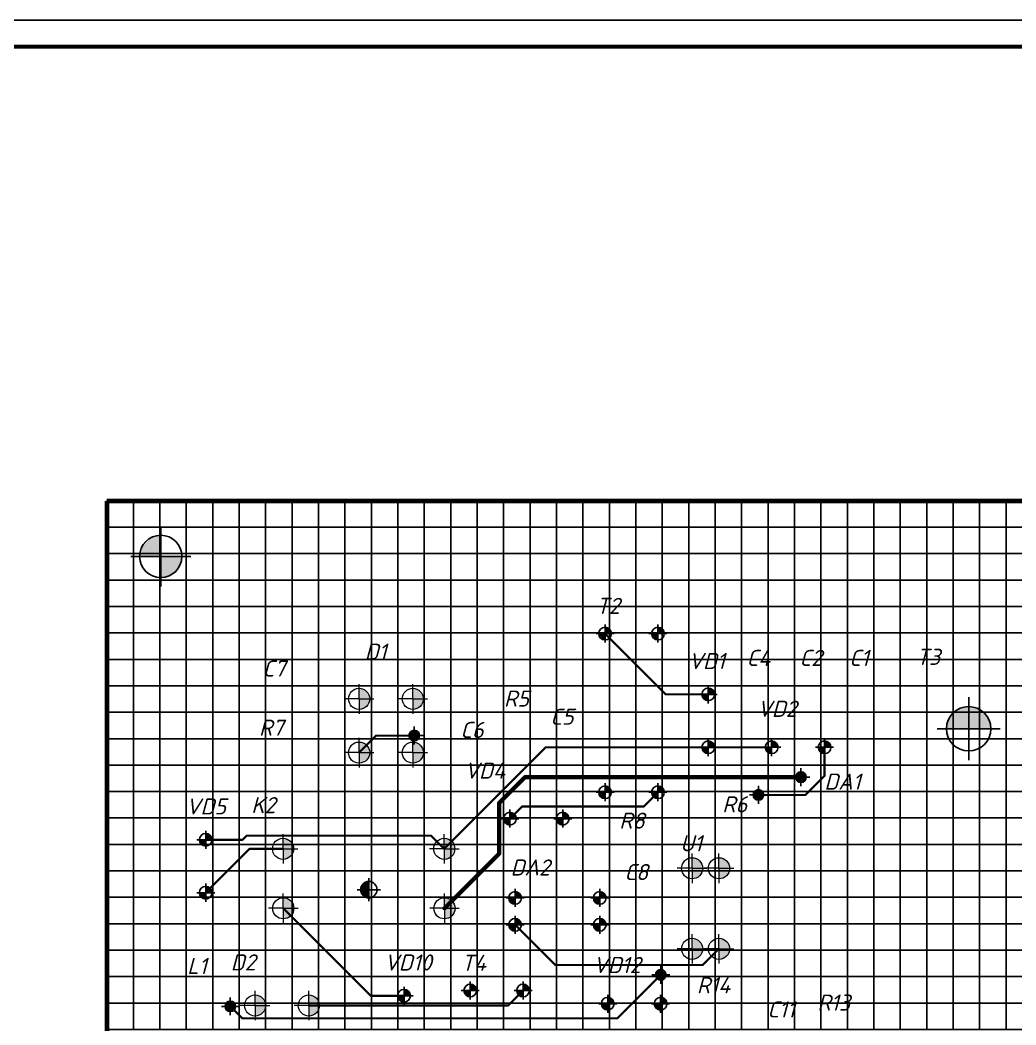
# Model space of a CAD drawing. Header units: millimetres. Extents: x 784 to 1625, y -303 to 291.
# Drawn here: x 1259.4 to 1447.7, y 100.5 to 290.5 of the extents above; entities that cross this region are included whole.
import ezdxf

# ---------------------------------------------------------------- set-up
doc = ezdxf.new("R2010")
doc.units = ezdxf.units.MM
doc.header["$LTSCALE"] = 0.5
doc.layers.get('0').update_dxf_attribs({"lineweight": 60})
doc.layers.get('Defpoints').update_dxf_attribs({"color": 5})
for name, color, linetype in [('BottomLayer', 5, 'Continuous'), ('TopOverlay', 2, 'Continuous'), ('Тонкие', 7, 'Continuous')]:
    doc.layers.add(name, color=color, linetype=linetype)
doc.layers.add('тонкая', color=7, linetype='Continuous', lineweight=20)
doc.styles.get("Standard").update_dxf_attribs({"font": 'isocpeui.ttf', "width": 0.9})

# ---------------------------------------------------------------- blocks, each defined once
blk = doc.blocks.new('*U29')
at = {"layer": 'Тонкие'}
for p, q in [((-2.5, 2.5), (-2.5, -2.5)), ((-2.5, 2.5), (2.5, 2.5)), ((2.5, -2.5), (2.5, 2.5)), ((-2.5, -2.5), (2.5, -2.5))]:
    blk.add_line(p, q, dxfattribs=at)
blk = doc.blocks.new('*U30')
at = {"layer": 'Тонкие', "color": 0, "linetype": 'ByBlock', "lineweight": -2, "transparency": 16777216}
for p in [(125, 195), (130, 195), (135, 195), (140, 195), (145, 195), (150, 195), (155, 195), (160, 195), (165, 195), (170, 195), (175, 195), (180, 195), (185, 195), (190, 195), (195, 195), (200, 195), (205, 195), (210, 195), (215, 195), (220, 195), (225, 195), (230, 195), (235, 195), (240, 195), (245, 195), (250, 195), (255, 195), (260, 195), (265, 195), (270, 195), (275, 195), (280, 195), (285, 195), (290, 195), (295, 195), (125, 190), (130, 190), (135, 190), (140, 190), (145, 190), (150, 190), (155, 190), (160, 190), (165, 190), (170, 190), (175, 190), (180, 190), (185, 190), (190, 190), (195, 190), (200, 190), (205, 190), (210, 190), (215, 190), (220, 190), (225, 190), (230, 190), (235, 190), (240, 190), (245, 190), (250, 190), (255, 190), (260, 190), (265, 190), (270, 190), (275, 190), (280, 190), (285, 190), (290, 190), (295, 190), (125, 185), (130, 185), (135, 185), (140, 185), (145, 185), (150, 185), (155, 185), (160, 185), (165, 185), (170, 185), (175, 185), (180, 185), (185, 185), (190, 185), (195, 185), (200, 185), (205, 185), (210, 185), (215, 185), (220, 185), (225, 185), (230, 185), (235, 185), (240, 185), (245, 185), (250, 185), (255, 185), (260, 185), (265, 185), (270, 185), (275, 185), (280, 185), (285, 185), (290, 185), (295, 185), (125, 180), (130, 180), (135, 180), (140, 180), (145, 180), (150, 180), (155, 180), (160, 180), (165, 180), (170, 180), (175, 180), (180, 180), (185, 180), (190, 180), (195, 180), (200, 180), (205, 180), (210, 180), (215, 180), (220, 180), (225, 180), (230, 180), (235, 180), (240, 180), (245, 180), (250, 180), (255, 180), (260, 180), (265, 180), (270, 180), (275, 180), (280, 180), (285, 180), (290, 180), (295, 180), (125, 175), (130, 175), (135, 175), (140, 175), (145, 175), (150, 175), (155, 175), (160, 175), (165, 175), (170, 175), (175, 175), (180, 175), (185, 175), (190, 175), (195, 175), (200, 175), (205, 175), (210, 175), (215, 175), (220, 175), (225, 175), (230, 175), (235, 175), (240, 175), (245, 175), (250, 175), (255, 175), (260, 175), (265, 175), (270, 175), (275, 175), (280, 175), (285, 175), (290, 175), (295, 175), (125, 170), (130, 170), (135, 170), (140, 170), (145, 170), (150, 170), (155, 170), (160, 170), (165, 170), (170, 170), (175, 170), (180, 170), (185, 170), (190, 170), (195, 170), (200, 170), (205, 170), (210, 170), (215, 170), (220, 170), (225, 170), (230, 170), (235, 170), (240, 170), (245, 170), (250, 170), (255, 170), (260, 170), (265, 170), (270, 170), (275, 170), (280, 170), (285, 170), (290, 170), (295, 170), (125, 165), (130, 165), (135, 165), (140, 165), (145, 165), (150, 165), (155, 165), (160, 165), (165, 165), (170, 165), (175, 165), (180, 165), (185, 165), (190, 165), (195, 165), (200, 165), (205, 165), (210, 165), (215, 165), (220, 165), (225, 165), (230, 165), (235, 165), (240, 165), (245, 165), (250, 165), (255, 165), (260, 165), (265, 165), (270, 165), (275, 165), (280, 165), (285, 165), (290, 165), (295, 165), (125, 160), (130, 160), (135, 160), (140, 160), (145, 160), (150, 160), (155, 160), (160, 160), (165, 160), (170, 160), (175, 160), (180, 160), (185, 160), (190, 160), (195, 160), (200, 160), (205, 160), (210, 160), (215, 160), (220, 160), (225, 160), (230, 160), (235, 160), (240, 160), (245, 160), (250, 160), (255, 160), (260, 160), (265, 160), (270, 160), (275, 160), (280, 160), (285, 160), (290, 160), (295, 160), (125, 155), (130, 155), (135, 155), (140, 155), (145, 155), (150, 155), (155, 155), (160, 155), (165, 155), (170, 155), (175, 155), (180, 155), (185, 155), (190, 155), (195, 155), (200, 155), (205, 155), (210, 155), (215, 155), (220, 155), (225, 155), (230, 155), (235, 155), (240, 155), (245, 155), (250, 155), (255, 155), (260, 155), (265, 155), (270, 155), (275, 155), (280, 155), (285, 155), (290, 155), (295, 155), (125, 150), (130, 150), (135, 150), (140, 150), (145, 150), (150, 150), (155, 150), (160, 150), (165, 150), (170, 150), (175, 150), (180, 150), (185, 150), (190, 150), (195, 150), (200, 150), (205, 150), (210, 150), (215, 150), (220, 150), (225, 150), (230, 150), (235, 150), (240, 150), (245, 150), (250, 150), (255, 150), (260, 150), (265, 150), (270, 150), (275, 150), (280, 150), (285, 150), (290, 150), (295, 150), (125, 145), (130, 145), (135, 145), (140, 145), (145, 145), (150, 145), (155, 145), (160, 145), (165, 145), (170, 145), (175, 145), (180, 145), (185, 145), (190, 145), (195, 145), (200, 145), (205, 145), (210, 145), (215, 145), (220, 145), (225, 145), (230, 145), (235, 145), (240, 145), (245, 145), (250, 145), (255, 145), (260, 145), (265, 145), (270, 145), (275, 145), (280, 145), (285, 145), (290, 145), (295, 145), (125, 140), (130, 140), (135, 140), (140, 140), (145, 140), (150, 140), (155, 140), (160, 140), (165, 140), (170, 140), (175, 140), (180, 140), (185, 140), (190, 140), (195, 140), (200, 140), (205, 140), (210, 140), (215, 140), (220, 140), (225, 140), (230, 140), (235, 140), (240, 140), (245, 140), (250, 140), (255, 140), (260, 140), (265, 140), (270, 140), (275, 140), (280, 140), (285, 140), (290, 140), (295, 140), (125, 135), (130, 135), (135, 135), (140, 135), (145, 135), (150, 135), (155, 135), (160, 135), (165, 135), (170, 135), (175, 135), (180, 135), (185, 135), (190, 135), (195, 135), (200, 135), (205, 135), (210, 135), (215, 135), (220, 135), (225, 135), (230, 135), (235, 135), (240, 135), (245, 135), (250, 135), (255, 135), (260, 135), (265, 135), (270, 135), (275, 135), (280, 135), (285, 135), (290, 135), (295, 135), (125, 130), (130, 130), (135, 130), (140, 130), (145, 130), (150, 130), (155, 130), (160, 130), (165, 130), (170, 130), (175, 130), (180, 130), (185, 130), (190, 130), (195, 130), (200, 130), (205, 130), (210, 130), (215, 130), (220, 130), (225, 130), (230, 130), (235, 130), (240, 130), (245, 130), (250, 130), (255, 130), (260, 130), (265, 130), (270, 130), (275, 130), (280, 130), (285, 130), (290, 130), (295, 130), (125, 125), (130, 125), (135, 125), (140, 125), (145, 125), (150, 125), (155, 125), (160, 125), (165, 125), (170, 125), (175, 125), (180, 125), (185, 125), (190, 125), (195, 125), (200, 125), (205, 125), (210, 125), (215, 125), (220, 125), (225, 125), (230, 125), (235, 125), (240, 125), (245, 125), (250, 125), (255, 125), (260, 125), (265, 125), (270, 125), (275, 125), (280, 125), (285, 125), (290, 125), (295, 125), (125, 120), (130, 120), (135, 120), (140, 120), (145, 120), (150, 120), (155, 120), (160, 120), (165, 120), (170, 120), (175, 120), (180, 120), (185, 120), (190, 120), (195, 120), (200, 120), (205, 120), (210, 120), (215, 120), (220, 120), (225, 120), (230, 120), (235, 120), (240, 120), (245, 120), (250, 120), (255, 120), (260, 120), (265, 120), (270, 120), (275, 120), (280, 120), (285, 120), (290, 120), (295, 120), (125, 115), (130, 115), (135, 115), (140, 115), (145, 115), (150, 115), (155, 115), (160, 115), (165, 115), (170, 115), (175, 115), (180, 115), (185, 115), (190, 115), (195, 115), (200, 115), (205, 115), (210, 115), (215, 115), (220, 115), (225, 115), (230, 115), (235, 115), (240, 115), (245, 115), (250, 115), (255, 115), (260, 115), (265, 115), (270, 115), (275, 115), (280, 115), (285, 115), (290, 115), (295, 115), (125, 110), (130, 110), (135, 110), (140, 110), (145, 110), (150, 110), (155, 110), (160, 110), (165, 110), (170, 110), (175, 110), (180, 110), (185, 110), (190, 110), (195, 110), (200, 110), (205, 110), (210, 110), (215, 110), (220, 110), (225, 110), (230, 110), (235, 110), (240, 110), (245, 110), (250, 110), (255, 110), (260, 110), (265, 110), (270, 110), (275, 110), (280, 110), (285, 110), (290, 110), (295, 110), (125, 105), (130, 105), (135, 105), (140, 105), (145, 105), (150, 105), (155, 105), (160, 105), (165, 105), (170, 105), (175, 105), (180, 105), (185, 105), (190, 105), (195, 105), (200, 105), (205, 105), (210, 105), (215, 105), (220, 105), (225, 105), (230, 105), (235, 105), (240, 105), (245, 105), (250, 105), (255, 105), (260, 105), (265, 105), (270, 105), (275, 105), (280, 105), (285, 105), (290, 105), (295, 105), (125, 100), (130, 100), (135, 100), (140, 100), (145, 100), (150, 100), (155, 100), (160, 100), (165, 100), (170, 100), (175, 100), (180, 100), (185, 100), (190, 100), (195, 100), (200, 100), (205, 100), (210, 100), (215, 100), (220, 100), (225, 100), (230, 100), (235, 100), (240, 100), (245, 100), (250, 100), (255, 100), (260, 100), (265, 100), (270, 100), (275, 100), (280, 100), (285, 100), (290, 100), (295, 100)]:
    blk.add_blockref('*U29', p, dxfattribs=at)

msp = doc.modelspace()

# ---------------------------------------------------------------- hatches: boundary and pattern name
at = {"lineweight": -3}
h = msp.add_hatch(color=0, dxfattribs=at)
h.paths.add_polyline_path([(1282.01, 189.08), (1286.01, 189.08), (1286.01, 193.08, 0.414214)])
h.paths.add_polyline_path([(1290.01, 189.08), (1286.01, 189.08), (1286.01, 185.08, 0.414214)])
for points in [[(1371.22, 174.48, 0.414214), (1370.01, 175.69), (1370.01, 174.48)], [(1381.22, 174.48, 0.414214), (1380.01, 175.69), (1380.01, 174.48)], [(1390.72, 162.98, 0.414214), (1389.51, 164.19), (1389.51, 162.98)], [(1390.72, 152.98, 0.414214), (1389.51, 154.19), (1389.51, 152.98)], [(1402.72, 152.98, 0.414214), (1401.51, 154.19), (1401.51, 152.98)], [(1412.72, 152.98, 0.414214), (1411.51, 154.19), (1411.51, 152.98)], [(1371.22, 144.48, 0.414214), (1370.01, 145.69), (1370.01, 144.48)], [(1381.22, 144.48, 0.414214), (1380.01, 145.69), (1380.01, 144.48)], [(1353.22, 139.48, 0.414214), (1352.01, 140.69), (1352.01, 139.48)], [(1363.22, 139.48, 0.414214), (1362.01, 140.69), (1362.01, 139.48)], [(1295.72, 135.48, 0.414214), (1294.51, 136.69), (1294.51, 135.48)], [(1295.72, 125.48, 0.414214), (1294.51, 126.69), (1294.51, 125.48)], [(1354.22, 124.48, 0.414214), (1353.01, 125.69), (1353.01, 124.48)], [(1370.22, 124.48, 0.414214), (1369.01, 125.69), (1369.01, 124.48)], [(1354.22, 119.4, 0.414214), (1353.01, 120.61), (1353.01, 119.4)], [(1370.22, 119.4, 0.414214), (1369.01, 120.61), (1369.01, 119.4)], [(1333.22, 105.98, 0.414214), (1332.01, 107.19), (1332.01, 105.98)], [(1345.72, 106.98, 0.414214), (1344.51, 108.19), (1344.51, 106.98)], [(1355.72, 106.98, 0.414214), (1354.51, 108.19), (1354.51, 106.98)], [(1371.72, 104.48, 0.414214), (1370.51, 105.69), (1370.51, 104.48)], [(1381.72, 104.48, 0.414214), (1380.51, 105.69), (1380.51, 104.48)]]:
    msp.add_hatch(color=0, dxfattribs=at).paths.add_polyline_path(points)
h = msp.add_hatch(color=256, dxfattribs=at)
h.dxf.hatch_style = 1
h.paths.add_polyline_path([(1370.01, 174.48), (1368.81, 174.48, 0.414214), (1370.01, 173.28)])
h = msp.add_hatch(color=256, dxfattribs=at)
h.dxf.hatch_style = 1
h.paths.add_polyline_path([(1380.01, 174.48), (1378.81, 174.48, 0.414214), (1380.01, 173.28)])
h = msp.add_hatch(color=256, dxfattribs=at)
h.dxf.hatch_style = 1
h.paths.add_polyline_path([(1389.51, 162.98), (1388.31, 162.98, 0.414214), (1389.51, 161.78)])
at = {"lineweight": 50}
h = msp.add_hatch(color=256, dxfattribs=at)
h.dxf.hatch_style = 1
h.paths.add_polyline_path([(1438.76, 160.68, 0.414214), (1434.56, 156.48), (1438.76, 156.48)])
h.paths.add_polyline_path([(1438.76, 160.68), (1438.76, 156.48), (1442.96, 156.48, 0.414214)])
at = {"lineweight": -3}
h = msp.add_hatch(color=0, dxfattribs=at)
h.dxf.hatch_style = 1
h.paths.add_polyline_path([(1333.94, 156.2, 0.414214), (1332.94, 155.2), (1333.94, 155.2)])
h.paths.add_polyline_path([(1333.94, 155.2), (1332.94, 155.2, 0.414214), (1333.94, 154.2)])
h = msp.add_hatch(color=0, dxfattribs=at)
h.dxf.hatch_style = 1
h.paths.add_polyline_path([(1333.94, 155.2), (1334.94, 155.2, 0.414214), (1333.94, 156.2)], flags=17)
h.paths.add_polyline_path([(1334.94, 155.2, 0.414214), (1333.94, 156.2), (1333.94, 154.2, 0.414214)])
h = msp.add_hatch(color=256, dxfattribs=at)
h.dxf.hatch_style = 1
h.paths.add_polyline_path([(1334.94, 155.2, 0.414214), (1333.94, 156.2), (1333.94, 155.2)])
h = msp.add_hatch(color=256, dxfattribs=at)
h.dxf.hatch_style = 1
h.paths.add_polyline_path([(1389.51, 152.98), (1388.31, 152.98, 0.414214), (1389.51, 151.78)])
h = msp.add_hatch(color=256, dxfattribs=at)
h.dxf.hatch_style = 1
h.paths.add_polyline_path([(1401.51, 152.98), (1400.31, 152.98, 0.414214), (1401.51, 151.78)])
h = msp.add_hatch(color=256, dxfattribs=at)
h.dxf.hatch_style = 1
h.paths.add_polyline_path([(1411.51, 152.98), (1410.31, 152.98, 0.414214), (1411.51, 151.78)])
h = msp.add_hatch(color=0, dxfattribs=at)
h.dxf.hatch_style = 1
h.paths.add_polyline_path([(1407.05, 148.33, 0.414214), (1406.05, 147.33), (1407.05, 147.33)])
h.paths.add_polyline_path([(1407.05, 147.33), (1406.05, 147.33, 0.414214), (1407.05, 146.33)])
h = msp.add_hatch(color=0, dxfattribs=at)
h.dxf.hatch_style = 1
h.paths.add_polyline_path([(1407.05, 147.33), (1408.05, 147.33, 0.414214), (1407.05, 148.33)], flags=17)
h.paths.add_polyline_path([(1408.05, 147.33, 0.414214), (1407.05, 148.33), (1407.05, 146.33, 0.414214)])
h = msp.add_hatch(color=256, dxfattribs=at)
h.dxf.hatch_style = 1
h.paths.add_polyline_path([(1408.05, 147.33, 0.414214), (1407.05, 148.33), (1407.05, 147.33)])
h = msp.add_hatch(color=256, dxfattribs=at)
h.dxf.hatch_style = 1
h.paths.add_polyline_path([(1370.01, 144.48), (1368.81, 144.48, 0.414214), (1370.01, 143.28)])
h = msp.add_hatch(color=256, dxfattribs=at)
h.dxf.hatch_style = 1
h.paths.add_polyline_path([(1380.01, 144.48), (1378.81, 144.48, 0.414214), (1380.01, 143.28)])
h = msp.add_hatch(color=0, dxfattribs=at)
h.dxf.hatch_style = 1
h.paths.add_polyline_path([(1399.01, 144.97, 0.414214), (1398.01, 143.97), (1399.01, 143.97)])
h.paths.add_polyline_path([(1399.01, 143.97), (1398.01, 143.97, 0.414214), (1399.01, 142.97)])
h = msp.add_hatch(color=0, dxfattribs=at)
h.dxf.hatch_style = 1
h.paths.add_polyline_path([(1399.01, 143.97), (1400.01, 143.97, 0.414214), (1399.01, 144.97)], flags=17)
h.paths.add_polyline_path([(1400.01, 143.97, 0.414214), (1399.01, 144.97), (1399.01, 142.97, 0.414214)])
h = msp.add_hatch(color=256, dxfattribs=at)
h.dxf.hatch_style = 1
h.paths.add_polyline_path([(1400.01, 143.97, 0.414214), (1399.01, 144.97), (1399.01, 143.97)])
h = msp.add_hatch(color=256, dxfattribs=at)
h.dxf.hatch_style = 1
h.paths.add_polyline_path([(1352.01, 139.48), (1350.81, 139.48, 0.414214), (1352.01, 138.28)])
h = msp.add_hatch(color=256, dxfattribs=at)
h.dxf.hatch_style = 1
h.paths.add_polyline_path([(1362.01, 139.48), (1360.81, 139.48, 0.414214), (1362.01, 138.28)])
h = msp.add_hatch(color=256, dxfattribs=at)
h.dxf.hatch_style = 1
h.paths.add_polyline_path([(1294.51, 135.48), (1293.31, 135.48, 0.414214), (1294.51, 134.28)])
at = {"lineweight": 50}
h = msp.add_hatch(color=256, dxfattribs=at)
h.dxf.hatch_style = 1
h.paths.add_polyline_path([(1323.8, 126.05), (1325.35, 126.05), (1325.35, 127.6, 0.414214)])
at = {"lineweight": -3}
h = msp.add_hatch(color=256, dxfattribs=at)
h.dxf.hatch_style = 1
h.paths.add_polyline_path([(1294.51, 125.48), (1293.31, 125.48, 0.414214), (1294.51, 124.28)])
h = msp.add_hatch(color=256, dxfattribs=at)
h.dxf.hatch_style = 1
h.paths.add_polyline_path([(1325.35, 126.05), (1323.8, 126.05, 0.414214), (1325.35, 124.5)])
h = msp.add_hatch(color=256, dxfattribs=at)
h.dxf.hatch_style = 1
h.paths.add_polyline_path([(1353.01, 124.48), (1351.81, 124.48, 0.414214), (1353.01, 123.28)])
h = msp.add_hatch(color=256, dxfattribs=at)
h.dxf.hatch_style = 1
h.paths.add_polyline_path([(1369.01, 124.48), (1367.81, 124.48, 0.414214), (1369.01, 123.28)])
h = msp.add_hatch(color=256, dxfattribs=at)
h.dxf.hatch_style = 1
h.paths.add_polyline_path([(1353.01, 119.4), (1351.81, 119.4, 0.414214), (1353.01, 118.2)])
h = msp.add_hatch(color=256, dxfattribs=at)
h.dxf.hatch_style = 1
h.paths.add_polyline_path([(1369.01, 119.4), (1367.81, 119.4, 0.414214), (1369.01, 118.2)])
h = msp.add_hatch(color=0, dxfattribs=at)
h.dxf.hatch_style = 1
h.paths.add_polyline_path([(1380.54, 110.94, 0.414214), (1379.54, 109.94), (1380.54, 109.94)])
h.paths.add_polyline_path([(1380.54, 109.94), (1379.54, 109.94, 0.414214), (1380.54, 108.94)])
h = msp.add_hatch(color=0, dxfattribs=at)
h.dxf.hatch_style = 1
h.paths.add_polyline_path([(1380.54, 109.94), (1381.54, 109.94, 0.414214), (1380.54, 110.94)], flags=17)
h.paths.add_polyline_path([(1381.54, 109.94, 0.414214), (1380.54, 110.94), (1380.54, 108.94, 0.414214)])
h = msp.add_hatch(color=256, dxfattribs=at)
h.dxf.hatch_style = 1
h.paths.add_polyline_path([(1381.54, 109.94, 0.414214), (1380.54, 110.94), (1380.54, 109.94)])
h = msp.add_hatch(color=256, dxfattribs=at)
h.dxf.hatch_style = 1
h.paths.add_polyline_path([(1344.51, 106.98), (1343.31, 106.98, 0.414214), (1344.51, 105.78)])
h = msp.add_hatch(color=256, dxfattribs=at)
h.dxf.hatch_style = 1
h.paths.add_polyline_path([(1354.51, 106.98), (1353.31, 106.98, 0.414214), (1354.51, 105.78)])
h = msp.add_hatch(color=0, dxfattribs=at)
h.dxf.hatch_style = 1
h.paths.add_polyline_path([(1299.16, 104.98, 0.414214), (1298.16, 103.98), (1299.16, 103.98)])
h.paths.add_polyline_path([(1299.16, 103.98), (1298.16, 103.98, 0.414214), (1299.16, 102.98)])
h = msp.add_hatch(color=0, dxfattribs=at)
h.dxf.hatch_style = 1
h.paths.add_polyline_path([(1299.16, 103.98), (1300.16, 103.98, 0.414214), (1299.16, 104.98)], flags=17)
h.paths.add_polyline_path([(1300.16, 103.98, 0.414214), (1299.16, 104.98), (1299.16, 102.98, 0.414214)])
h = msp.add_hatch(color=256, dxfattribs=at)
h.dxf.hatch_style = 1
h.paths.add_polyline_path([(1300.16, 103.98, 0.414214), (1299.16, 104.98), (1299.16, 103.98)])
h = msp.add_hatch(color=256, dxfattribs=at)
h.dxf.hatch_style = 1
h.paths.add_polyline_path([(1332.01, 105.98), (1330.81, 105.98, 0.414214), (1332.01, 104.78)])
h = msp.add_hatch(color=256, dxfattribs=at)
h.dxf.hatch_style = 1
h.paths.add_polyline_path([(1370.51, 104.48), (1369.31, 104.48, 0.414214), (1370.51, 103.28)])
h = msp.add_hatch(color=256, dxfattribs=at)
h.dxf.hatch_style = 1
h.paths.add_polyline_path([(1380.51, 104.48), (1379.31, 104.48, 0.414214), (1380.51, 103.28)])
at = {"layer": 'тонкая'}
h = msp.add_hatch(color=256, dxfattribs=at)
edge = h.paths.add_edge_path()
edge.add_line((1323.51, 164.14), (1323.51, 160.14))
edge.add_arc((1323.51, 162.14), 2, 270, 450)
h = msp.add_hatch(color=256, dxfattribs=at)
edge = h.paths.add_edge_path()
edge.add_line((1333.67, 164.14), (1333.67, 160.14))
edge.add_arc((1333.67, 162.14), 2, 270, 450)
h = msp.add_hatch(color=256, dxfattribs=at)
edge = h.paths.add_edge_path()
edge.add_line((1323.51, 153.98), (1323.51, 149.98))
edge.add_arc((1323.51, 151.98), 2, 270, 450)
h = msp.add_hatch(color=256, dxfattribs=at)
edge = h.paths.add_edge_path()
edge.add_line((1333.67, 153.98), (1333.67, 149.98))
edge.add_arc((1333.67, 151.98), 2, 270, 450)
h = msp.add_hatch(color=256, dxfattribs=at)
edge = h.paths.add_edge_path()
edge.add_line((1309.13, 135.78), (1309.13, 131.78))
edge.add_arc((1309.13, 133.78), 2, 270, 450)
h = msp.add_hatch(color=256, dxfattribs=at)
edge = h.paths.add_edge_path()
edge.add_line((1339.61, 135.78), (1339.61, 131.78))
edge.add_arc((1339.61, 133.78), 2, 270, 450)
h = msp.add_hatch(color=256, dxfattribs=at)
edge = h.paths.add_edge_path()
edge.add_line((1386.47, 132.1), (1386.47, 128.1))
edge.add_arc((1386.47, 130.1), 2, 270, 450)
h = msp.add_hatch(color=256, dxfattribs=at)
edge = h.paths.add_edge_path()
edge.add_line((1391.55, 132.1), (1391.55, 128.1))
edge.add_arc((1391.55, 130.1), 2, 270, 450)
h = msp.add_hatch(color=256, dxfattribs=at)
edge = h.paths.add_edge_path()
edge.add_line((1309.17, 124.53), (1309.17, 120.53))
edge.add_arc((1309.17, 122.53), 2, 270, 450)
h = msp.add_hatch(color=256, dxfattribs=at)
edge = h.paths.add_edge_path()
edge.add_line((1339.65, 124.53), (1339.65, 120.53))
edge.add_arc((1339.65, 122.53), 2, 270, 450)
h = msp.add_hatch(color=256, dxfattribs=at)
edge = h.paths.add_edge_path()
edge.add_line((1386.47, 116.86), (1386.47, 112.86))
edge.add_arc((1386.47, 114.86), 2, 270, 450)
h = msp.add_hatch(color=256, dxfattribs=at)
edge = h.paths.add_edge_path()
edge.add_line((1391.55, 116.86), (1391.55, 112.86))
edge.add_arc((1391.55, 114.86), 2, 270, 450)
h = msp.add_hatch(color=256, dxfattribs=at)
edge = h.paths.add_edge_path()
edge.add_line((1303.85, 106.14), (1303.85, 102.14))
edge.add_arc((1303.85, 104.14), 2, 270, 450)
h = msp.add_hatch(color=256, dxfattribs=at)
edge = h.paths.add_edge_path()
edge.add_line((1314.01, 106.14), (1314.01, 102.14))
edge.add_arc((1314.01, 104.14), 2, 270, 450)

# ---------------------------------------------------------------- linework, layer by layer
msp.add_line((803.86, 285.52), (1619.86, 285.52))
at = {"lineweight": -3}
for p, q in [((1286.01, 183.41), (1286.01, 194.75)), ((1286.01, 189.08), (1280.35, 189.08)), ((1286.01, 189.08), (1291.68, 189.08)), ((1370.01, 172.78), (1370.01, 176.19)), ((1380.01, 172.78), (1380.01, 176.19)), ((1370.01, 174.48), (1368.31, 174.48)), ((1370.01, 174.48), (1371.72, 174.48)), ((1380.01, 174.48), (1378.31, 174.48)), ((1380.01, 174.48), (1381.72, 174.48)), ((1389.51, 161.28), (1389.51, 164.69)), ((1389.51, 162.98), (1387.81, 162.98)), ((1389.51, 162.98), (1391.22, 162.98)), ((1438.76, 150.53), (1438.76, 162.43)), ((1333.94, 153.51), (1333.94, 156.89)), ((1438.76, 156.48), (1432.81, 156.48)), ((1438.76, 156.48), (1444.71, 156.48)), ((1333.94, 155.2), (1332.25, 155.2)), ((1333.94, 155.2), (1335.64, 155.2)), ((1389.51, 151.28), (1389.51, 154.69)), ((1401.51, 151.28), (1401.51, 154.69)), ((1411.51, 151.28), (1411.51, 154.69)), ((1389.51, 152.98), (1387.81, 152.98)), ((1389.51, 152.98), (1391.22, 152.98)), ((1401.51, 152.98), (1399.81, 152.98)), ((1401.51, 152.98), (1403.22, 152.98)), ((1411.51, 152.98), (1409.81, 152.98)), ((1411.51, 152.98), (1413.22, 152.98)), ((1407.05, 145.63), (1407.05, 149.02)), ((1407.05, 147.33), (1405.35, 147.33)), ((1407.05, 147.33), (1408.74, 147.33)), ((1370.01, 144.48), (1368.31, 144.48)), ((1370.01, 142.78), (1370.01, 146.19)), ((1370.01, 144.48), (1371.72, 144.48)), ((1380.01, 144.48), (1378.31, 144.48)), ((1380.01, 142.78), (1380.01, 146.19)), ((1380.01, 144.48), (1381.72, 144.48)), ((1399.01, 142.28), (1399.01, 145.67)), ((1399.01, 143.97), (1397.32, 143.97)), ((1399.01, 143.97), (1400.71, 143.97)), ((1352.01, 137.78), (1352.01, 141.19)), ((1362.01, 137.78), (1362.01, 141.19)), ((1352.01, 139.48), (1350.31, 139.48)), ((1352.01, 139.48), (1353.72, 139.48)), ((1362.01, 139.48), (1360.31, 139.48)), ((1362.01, 139.48), (1363.72, 139.48)), ((1294.51, 133.78), (1294.51, 137.19)), ((1294.51, 135.48), (1292.81, 135.48)), ((1294.51, 135.48), (1296.22, 135.48)), ((1325.35, 123.86), (1325.35, 128.24)), ((1294.51, 125.48), (1292.81, 125.48)), ((1294.51, 123.78), (1294.51, 127.19)), ((1294.51, 125.48), (1296.22, 125.48)), ((1325.35, 126.05), (1323.16, 126.05)), ((1325.35, 126.05), (1327.54, 126.05)), ((1353.01, 122.78), (1353.01, 126.19)), ((1369.01, 122.78), (1369.01, 126.19)), ((1353.01, 124.48), (1351.31, 124.48)), ((1353.01, 124.48), (1354.72, 124.48)), ((1369.01, 124.48), (1367.31, 124.48)), ((1369.01, 124.48), (1370.72, 124.48)), ((1353.01, 117.7), (1353.01, 121.11)), ((1369.01, 117.7), (1369.01, 121.11)), ((1353.01, 119.4), (1351.31, 119.4)), ((1353.01, 119.4), (1354.72, 119.4)), ((1369.01, 119.4), (1367.31, 119.4)), ((1369.01, 119.4), (1370.72, 119.4)), ((1380.54, 108.24), (1380.54, 111.63)), ((1344.51, 105.28), (1344.51, 108.69)), ((1354.51, 105.28), (1354.51, 108.69)), ((1380.54, 109.94), (1378.84, 109.94)), ((1380.54, 109.94), (1382.23, 109.94)), ((1332.01, 104.28), (1332.01, 107.69)), ((1344.51, 106.98), (1342.81, 106.98)), ((1344.51, 106.98), (1346.22, 106.98)), ((1354.51, 106.98), (1352.81, 106.98)), ((1354.51, 106.98), (1356.22, 106.98)), ((1299.16, 102.29), (1299.16, 105.68)), ((1332.01, 105.98), (1330.31, 105.98)), ((1332.01, 105.98), (1333.72, 105.98)), ((1370.51, 102.78), (1370.51, 106.19)), ((1380.51, 102.78), (1380.51, 106.19)), ((1299.16, 103.98), (1297.47, 103.98)), ((1299.16, 103.98), (1300.86, 103.98)), ((1370.51, 104.48), (1368.81, 104.48)), ((1370.51, 104.48), (1372.22, 104.48)), ((1380.51, 104.48), (1378.81, 104.48)), ((1380.51, 104.48), (1382.22, 104.48))]:
    msp.add_line(p, q, dxfattribs=at)
for centre, radius in [((1286.01, 189.08), 4), ((1370.01, 174.48), 1.2), ((1380.01, 174.48), 1.2), ((1389.51, 162.98), 1.2), ((1438.76, 156.48), 4.2), ((1333.94, 155.2), 1), ((1389.51, 152.98), 1.2), ((1401.51, 152.98), 1.2), ((1411.51, 152.98), 1.2), ((1407.05, 147.33), 1), ((1370.01, 144.48), 1.2), ((1380.01, 144.48), 1.2), ((1399.01, 143.97), 1), ((1352.01, 139.48), 1.2), ((1362.01, 139.48), 1.2), ((1294.51, 135.48), 1.2), ((1325.35, 126.05), 1.55), ((1294.51, 125.48), 1.2), ((1353.01, 124.48), 1.2), ((1369.01, 124.48), 1.2), ((1353.01, 119.4), 1.2), ((1369.01, 119.4), 1.2), ((1380.54, 109.94), 1), ((1332.01, 105.98), 1.2), ((1344.51, 106.98), 1.2), ((1354.51, 106.98), 1.2), ((1299.16, 103.98), 1), ((1370.51, 104.48), 1.2), ((1380.51, 104.48), 1.2)]:
    msp.add_circle(centre, radius, dxfattribs=at)
at = {"layer": 'BottomLayer'}
for points, const_width in [([(1370.01, 174.48), (1381.51, 162.98)], 0.4), ([(1381.51, 162.98), (1389.51, 162.98)], 0.4), ([(1323.51, 151.98), (1326.73, 155.2)], 0.4), ([(1326.73, 155.2), (1333.94, 155.2)], 0.4), ([(1339.61, 133.78), (1358.81, 152.98)], 0.4), ([(1358.81, 152.98), (1389.51, 152.98)], 0.4), ([(1389.51, 152.98), (1401.51, 152.98)], 0.4), ([(1411.51, 147.58), (1411.51, 152.98)], 0.4), ([(1350, 142.45), (1354.88, 147.33)], 0.8), ([(1354.88, 147.33), (1407.05, 147.33)], 0.8), ([(1407.91, 143.97), (1411.51, 147.58)], 0.4), ([(1377.32, 141.79), (1380.01, 144.48)], 0.4), ([(1350, 132.88), (1350, 142.45)], 0.8), ([(1399.01, 143.97), (1407.91, 143.97)], 0.4), ([(1352.01, 139.48), (1354.32, 141.79)], 0.4), ([(1354.32, 141.79), (1377.32, 141.79)], 0.4), ([(1294.51, 135.48), (1301.44, 135.48)], 0.4), ([(1301.44, 135.48), (1302.21, 136.25)], 0.4), ([(1302.21, 136.25), (1337.14, 136.25)], 0.4), ([(1337.14, 136.25), (1339.61, 133.78)], 0.4), ([(1294.51, 125.48), (1302.81, 133.78)], 0.4), ([(1302.81, 133.78), (1309.13, 133.78)], 0.4), ([(1339.65, 122.53), (1350, 132.88)], 0.8), ([(1309.17, 122.53), (1325.73, 105.98)], 0.4), ([(1353.01, 119.4), (1360.6, 111.82)], 0.4), ([(1388.51, 111.82), (1391.55, 114.86)], 0.4), ([(1360.6, 111.82), (1388.51, 111.82)], 0.4), ([(1372.31, 101.71), (1380.54, 109.94)], 0.4), ([(1351.67, 104.14), (1354.51, 106.98)], 0.4), ([(1325.73, 105.98), (1332.01, 105.98)], 0.4), ([(1299.16, 103.98), (1301.44, 101.71)], 0.4), ([(1314.01, 104.14), (1351.67, 104.14)], 0.4), ([(1301.44, 101.71), (1372.31, 101.71)], 0.4)]:
    msp.add_lwpolyline(points, dxfattribs=dict(at, const_width=const_width))
for points, const_width in [([(1381.41, 162.98, 1), (1381.61, 162.98, 1)], 0.2), ([(1381.41, 162.98, 1), (1381.61, 162.98, 1)], 0.2), ([(1389.41, 162.98, 1), (1389.61, 162.98, 1)], 0.2), ([(1326.63, 155.2, 1), (1326.83, 155.2, 1)], 0.2), ([(1326.63, 155.2, 1), (1326.83, 155.2, 1)], 0.2), ([(1333.84, 155.2, 1), (1334.04, 155.2, 1)], 0.2), ([(1323.41, 151.98, 1), (1323.61, 151.98, 1)], 0.2), ([(1358.71, 152.98, 1), (1358.91, 152.98, 1)], 0.2), ([(1358.71, 152.98, 1), (1358.91, 152.98, 1)], 0.2), ([(1389.41, 152.98, 1), (1389.61, 152.98, 1)], 0.2), ([(1389.41, 152.98, 1), (1389.61, 152.98, 1)], 0.2), ([(1401.41, 152.98, 1), (1401.61, 152.98, 1)], 0.2), ([(1411.41, 152.98, 1), (1411.61, 152.98, 1)], 0.2), ([(1354.68, 147.33, 1), (1355.08, 147.33, 1)], 0.4), ([(1354.68, 147.33, 1), (1355.08, 147.33, 1)], 0.4), ([(1406.85, 147.33, 1), (1407.25, 147.33, 1)], 0.4), ([(1411.41, 147.58, 1), (1411.61, 147.58, 1)], 0.2), ([(1411.41, 147.58, 1), (1411.61, 147.58, 1)], 0.2), ([(1379.91, 144.48, 1), (1380.11, 144.48, 1)], 0.2), ([(1349.8, 142.45, 1), (1350.2, 142.45, 1)], 0.4), ([(1349.8, 142.45, 1), (1350.2, 142.45, 1)], 0.4), ([(1398.91, 143.97, 1), (1399.11, 143.97, 1)], 0.2), ([(1407.81, 143.97, 1), (1408.01, 143.97, 1)], 0.2), ([(1407.81, 143.97, 1), (1408.01, 143.97, 1)], 0.2), ([(1354.22, 141.79, 1), (1354.42, 141.79, 1)], 0.2), ([(1354.22, 141.79, 1), (1354.42, 141.79, 1)], 0.2), ([(1377.22, 141.79, 1), (1377.42, 141.79, 1)], 0.2), ([(1377.22, 141.79, 1), (1377.42, 141.79, 1)], 0.2), ([(1351.91, 139.48, 1), (1352.11, 139.48, 1)], 0.2), ([(1294.41, 135.48, 1), (1294.61, 135.48, 1)], 0.2), ([(1301.34, 135.48, 1), (1301.54, 135.48, 1)], 0.2), ([(1301.34, 135.48, 1), (1301.54, 135.48, 1)], 0.2), ([(1302.11, 136.25, 1), (1302.31, 136.25, 1)], 0.2), ([(1302.11, 136.25, 1), (1302.31, 136.25, 1)], 0.2), ([(1337.04, 136.25, 1), (1337.24, 136.25, 1)], 0.2), ([(1337.04, 136.25, 1), (1337.24, 136.25, 1)], 0.2), ([(1302.71, 133.78, 1), (1302.91, 133.78, 1)], 0.2), ([(1302.71, 133.78, 1), (1302.91, 133.78, 1)], 0.2), ([(1309.03, 133.78, 1), (1309.23, 133.78, 1)], 0.2), ([(1339.51, 133.78, 1), (1339.71, 133.78, 1)], 0.2), ([(1339.51, 133.78, 1), (1339.71, 133.78, 1)], 0.2), ([(1349.8, 132.88, 1), (1350.2, 132.88, 1)], 0.4), ([(1349.8, 132.88, 1), (1350.2, 132.88, 1)], 0.4), ([(1294.41, 125.48, 1), (1294.61, 125.48, 1)], 0.2), ([(1309.07, 122.53, 1), (1309.27, 122.53, 1)], 0.2), ([(1339.45, 122.53, 1), (1339.85, 122.53, 1)], 0.4), ([(1352.91, 119.4, 1), (1353.11, 119.4, 1)], 0.2), ([(1391.45, 114.86, 1), (1391.65, 114.86, 1)], 0.2), ([(1360.5, 111.82, 1), (1360.7, 111.82, 1)], 0.2), ([(1360.5, 111.82, 1), (1360.7, 111.82, 1)], 0.2), ([(1388.41, 111.82, 1), (1388.61, 111.82, 1)], 0.2), ([(1388.41, 111.82, 1), (1388.61, 111.82, 1)], 0.2), ([(1380.44, 109.94, 1), (1380.64, 109.94, 1)], 0.2), ([(1354.41, 106.98, 1), (1354.61, 106.98, 1)], 0.2), ([(1325.63, 105.98, 1), (1325.83, 105.98, 1)], 0.2), ([(1325.63, 105.98, 1), (1325.83, 105.98, 1)], 0.2), ([(1331.91, 105.98, 1), (1332.11, 105.98, 1)], 0.2), ([(1299.06, 103.98, 1), (1299.26, 103.98, 1)], 0.2), ([(1313.91, 104.14, 1), (1314.11, 104.14, 1)], 0.2), ([(1351.57, 104.14, 1), (1351.77, 104.14, 1)], 0.2), ([(1351.57, 104.14, 1), (1351.77, 104.14, 1)], 0.2), ([(1301.34, 101.71, 1), (1301.54, 101.71, 1)], 0.2), ([(1301.34, 101.71, 1), (1301.54, 101.71, 1)], 0.2), ([(1372.21, 101.71, 1), (1372.41, 101.71, 1)], 0.2), ([(1372.21, 101.71, 1), (1372.41, 101.71, 1)], 0.2)]:
    msp.add_lwpolyline(points, format="xyb", close=True, dxfattribs=dict(at, const_width=const_width))
at = {"layer": 'Defpoints'}
msp.add_line((1624.86, 290.52), (783.86, 290.52), dxfattribs=at)
at = {"layer": 'тонкая'}
for p, q in [((1323.51, 164.14), (1323.51, 164.94)), ((1323.51, 162.14), (1323.51, 164.14)), ((1333.67, 164.14), (1333.67, 164.94)), ((1333.67, 162.14), (1333.67, 164.14)), ((1321.51, 162.14), (1320.71, 162.14)), ((1323.51, 162.14), (1321.51, 162.14)), ((1323.51, 162.14), (1325.51, 162.14)), ((1323.51, 162.14), (1323.51, 160.14)), ((1325.51, 162.14), (1326.31, 162.14)), ((1331.67, 162.14), (1330.87, 162.14)), ((1333.67, 162.14), (1331.67, 162.14)), ((1333.67, 162.14), (1335.67, 162.14)), ((1333.67, 162.14), (1333.67, 160.14)), ((1335.67, 162.14), (1336.47, 162.14)), ((1323.51, 160.14), (1323.51, 159.34)), ((1333.67, 160.14), (1333.67, 159.34)), ((1323.51, 153.98), (1323.51, 154.78)), ((1323.51, 151.98), (1323.51, 153.98)), ((1333.67, 153.98), (1333.67, 154.78)), ((1333.67, 151.98), (1333.67, 153.98)), ((1321.51, 151.98), (1320.71, 151.98)), ((1323.51, 151.98), (1321.51, 151.98)), ((1323.51, 151.98), (1325.51, 151.98)), ((1323.51, 151.98), (1323.51, 149.98)), ((1325.51, 151.98), (1326.31, 151.98)), ((1331.67, 151.98), (1330.87, 151.98)), ((1333.67, 151.98), (1331.67, 151.98)), ((1333.67, 151.98), (1335.67, 151.98)), ((1333.67, 151.98), (1333.67, 149.98)), ((1335.67, 151.98), (1336.47, 151.98)), ((1323.51, 149.98), (1323.51, 149.18)), ((1333.67, 149.98), (1333.67, 149.18)), ((1309.13, 135.78), (1309.13, 136.58)), ((1309.13, 133.78), (1309.13, 135.78)), ((1339.61, 135.78), (1339.61, 136.58)), ((1339.61, 133.78), (1339.61, 135.78)), ((1307.13, 133.78), (1306.33, 133.78)), ((1309.13, 133.78), (1307.13, 133.78)), ((1309.13, 133.78), (1311.13, 133.78)), ((1309.13, 133.78), (1309.13, 131.78)), ((1311.13, 133.78), (1311.93, 133.78)), ((1337.61, 133.78), (1336.81, 133.78)), ((1339.61, 133.78), (1337.61, 133.78)), ((1339.61, 133.78), (1341.61, 133.78)), ((1339.61, 133.78), (1339.61, 131.78)), ((1341.61, 133.78), (1342.41, 133.78)), ((1309.13, 131.78), (1309.13, 130.98)), ((1339.61, 131.78), (1339.61, 130.98)), ((1386.47, 132.1), (1386.47, 132.9)), ((1386.47, 130.1), (1386.47, 132.1)), ((1391.55, 132.1), (1391.55, 132.9)), ((1391.55, 130.1), (1391.55, 132.1)), ((1384.47, 130.1), (1383.67, 130.1)), ((1386.47, 130.1), (1384.47, 130.1)), ((1386.47, 130.1), (1388.47, 130.1)), ((1386.47, 130.1), (1386.47, 128.1)), ((1388.47, 130.1), (1389.27, 130.1)), ((1389.55, 130.1), (1388.75, 130.1)), ((1391.55, 130.1), (1389.55, 130.1)), ((1391.55, 130.1), (1393.55, 130.1)), ((1391.55, 130.1), (1391.55, 128.1)), ((1393.55, 130.1), (1394.35, 130.1)), ((1386.47, 128.1), (1386.47, 127.3)), ((1391.55, 128.1), (1391.55, 127.3)), ((1309.17, 124.53), (1309.17, 125.33)), ((1309.17, 122.53), (1309.17, 124.53)), ((1339.65, 124.53), (1339.65, 125.33)), ((1339.65, 122.53), (1339.65, 124.53)), ((1307.17, 122.53), (1306.37, 122.53)), ((1309.17, 122.53), (1307.17, 122.53)), ((1309.17, 122.53), (1311.17, 122.53)), ((1309.17, 122.53), (1309.17, 120.53)), ((1311.17, 122.53), (1311.97, 122.53)), ((1337.65, 122.53), (1336.85, 122.53)), ((1339.65, 122.53), (1337.65, 122.53)), ((1339.65, 122.53), (1341.65, 122.53)), ((1339.65, 122.53), (1339.65, 120.53)), ((1341.65, 122.53), (1342.45, 122.53)), ((1309.17, 120.53), (1309.17, 119.73)), ((1339.65, 120.53), (1339.65, 119.73)), ((1386.47, 116.86), (1386.47, 117.66)), ((1386.47, 114.86), (1386.47, 116.86)), ((1391.55, 116.86), (1391.55, 117.66)), ((1391.55, 114.86), (1391.55, 116.86)), ((1384.47, 114.86), (1383.67, 114.86)), ((1386.47, 114.86), (1384.47, 114.86)), ((1386.47, 114.86), (1388.47, 114.86)), ((1386.47, 114.86), (1386.47, 112.86)), ((1388.47, 114.86), (1389.27, 114.86)), ((1389.55, 114.86), (1388.75, 114.86)), ((1391.55, 114.86), (1389.55, 114.86)), ((1391.55, 114.86), (1393.55, 114.86)), ((1391.55, 114.86), (1391.55, 112.86)), ((1393.55, 114.86), (1394.35, 114.86)), ((1386.47, 112.86), (1386.47, 112.06)), ((1391.55, 112.86), (1391.55, 112.06)), ((1303.85, 106.14), (1303.85, 106.94)), ((1314.01, 106.14), (1314.01, 106.94)), ((1303.85, 104.14), (1303.85, 106.14)), ((1314.01, 104.14), (1314.01, 106.14)), ((1301.85, 104.14), (1301.05, 104.14)), ((1303.85, 104.14), (1301.85, 104.14)), ((1303.85, 104.14), (1305.85, 104.14)), ((1303.85, 104.14), (1303.85, 102.14)), ((1305.85, 104.14), (1306.65, 104.14)), ((1312.01, 104.14), (1311.21, 104.14)), ((1314.01, 104.14), (1312.01, 104.14)), ((1314.01, 104.14), (1316.01, 104.14)), ((1314.01, 104.14), (1314.01, 102.14)), ((1316.01, 104.14), (1316.81, 104.14)), ((1303.85, 102.14), (1303.85, 101.34)), ((1314.01, 102.14), (1314.01, 101.34))]:
    msp.add_line(p, q, dxfattribs=at)
for centre in [(1323.51, 162.14), (1333.67, 162.14), (1323.51, 151.98), (1333.67, 151.98), (1309.13, 133.78), (1339.61, 133.78), (1386.47, 130.1), (1391.55, 130.1), (1309.17, 122.53), (1339.65, 122.53), (1386.47, 114.86), (1391.55, 114.86), (1303.85, 104.14), (1314.01, 104.14)]:
    msp.add_circle(centre, 2, dxfattribs=at)
at = {"layer": 'Тонкие', "lineweight": 70}
for p, q in [((1575.96, 199.51), (1275.81, 199.51)), ((1275.81, 199.51), (1275.85, -0.39))]:
    msp.add_line(p, q, dxfattribs=at)

# ---------------------------------------------------------------- block references
at = {"layer": 'Тонкие', "xscale": -1}
msp.add_blockref('*U30', (1573.33, 2.11), dxfattribs=at)

# ---------------------------------------------------------------- texts
at = {"layer": 'TopOverlay'}
for s, p in [('T2', (1368.33, 178.2)), ('D1', (1324.56, 169.54)), ('C4', (1396.77, 168.36)), ('C2', (1406.77, 168.36)), ('C1', (1416.17, 168.36)), ('T3', (1428.84, 168.56)), ('C7', (1305.27, 166.36)), ('VD1', (1385.77, 167.77)), ('R5', (1350.89, 160.67)), ('VD2', (1398.79, 158.74)), ('C5', (1359.66, 157.24)), ('R7', (1304.58, 155.17)), ('C6', (1342.65, 154.74)), ('VD4', (1343.43, 147.04)), ('DA1', (1411.46, 144.96)), ('VD5', (1290.77, 140.27)), ('K2', (1303.11, 140.52)), ('R6', (1392.16, 140.67)), ('R8', (1372.69, 137.58)), ('U1', (1384.21, 133.31)), ('DA2', (1352.14, 128.73)), ('C8', (1373.67, 127.86)), ('L1', (1291, 110.1)), ('D2', (1299.23, 110.78)), ('VD10', (1328.26, 110.76)), ('T4', (1342.82, 110.69)), ('VD12', (1367.76, 110.28)), ('R14', (1387.36, 106.45)), ('C11', (1400.69, 101.87)), ('R13', (1410.16, 103.17))]:
    msp.add_text(s, height=3.048, dxfattribs=at).set_placement(p)

doc.saveas('drawing.dxf')
